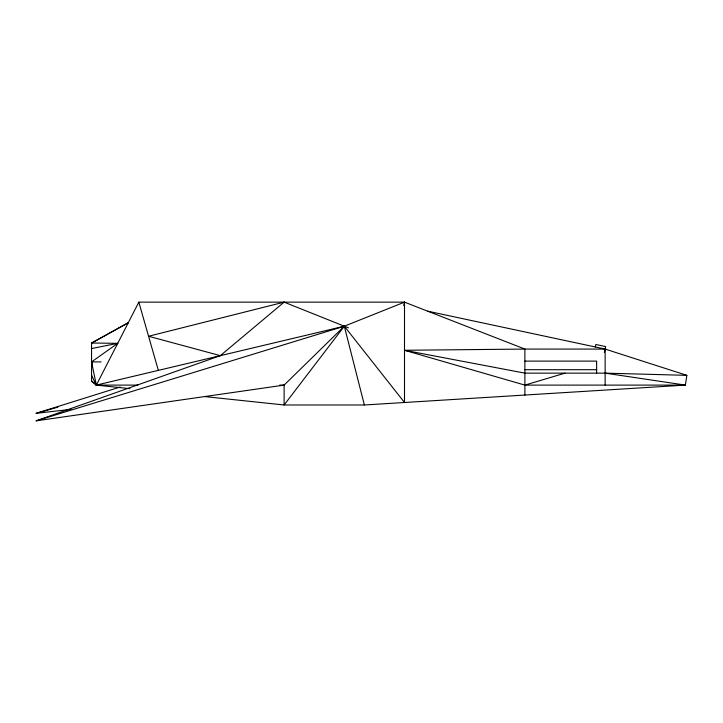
<?xml version="1.0" encoding="UTF-8"?>
<svg xmlns="http://www.w3.org/2000/svg" width="723" height="723" viewBox="0 0 723 723"><rect width="100%" height="100%" fill="white"/><g stroke="black" fill="none" stroke-linecap="round" stroke-linejoin="round"><path stroke-width="1.08" d="M427.718 311.188L605.142 349.073L686.85 375.345L685.395 385.106L364.374 404.988L284.121 404.988L204.763 396.584M595.318 346.977L595.842 344.491L605.675 346.588L604.356 352.426M403.723 305.486L404.5 302.142L524.889 349.073L605.142 349.073L605.142 385.106M91.559 380.813L96.34 385.106L138.825 302.142L404.5 302.142L404.5 402.503L344.311 326.209L96.34 385.106L91.559 381.283L91.559 343.027L128.278 322.738L91.559 343.127M364.374 404.988L344.311 326.209L284.121 404.988L284.121 385.106L344.311 326.209L404.5 302.142M279.629 385.106L284.121 385.106L36.15 420.858L220.325 355.653L284.121 302.142L348.468 327.862M129.878 388.658L96.34 385.106L91.559 361.916L117.732 343.335L91.559 343.027M70.935 409.363L36.15 413.321L120.163 387.022M36.15 420.858L344.311 326.209M524.889 395.047L524.889 349.073L404.5 350.275L524.889 385.106L565.015 373.14M36.15 413.321L57.849 407.185M284.121 302.142L148.577 336.258L220.325 355.653M91.559 348.558L117.732 343.335M524.889 361.111L596.638 361.111L596.638 373.14M91.559 361.916L101.121 361.916M524.889 369.697L596.638 369.697M686.85 375.345L605.142 373.14L524.889 373.14L404.5 350.275M91.559 375.273L96.34 385.106L95.382 383.217L96.34 385.106L137.948 385.106M524.889 385.106L685.395 385.106L605.142 373.14M95.382 383.136L96.34 385.106M138.825 302.142L158.337 370.375M91.559 362.205L92.237 365.476"/></g></svg>
